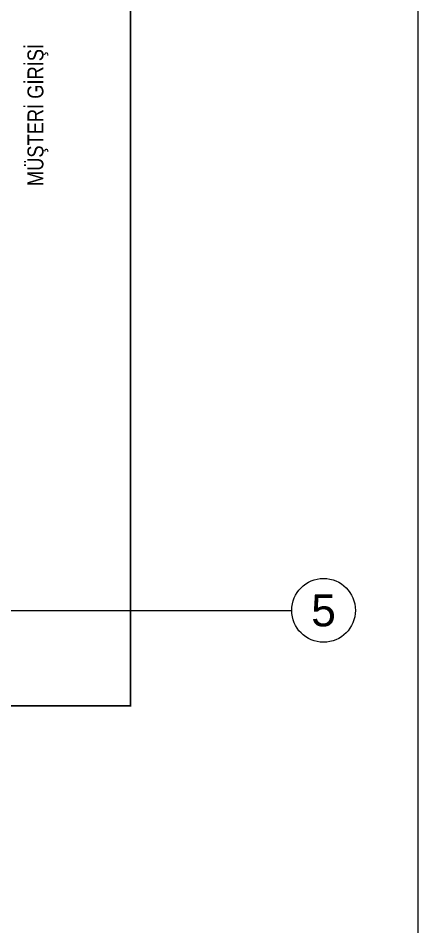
# Model space of a CAD drawing. Extents: x -1286 to 34975, y -230 to 6637.
# Drawn here: x 6204 to 6455, y 2255 to 2824 of the extents above; entities that cross this region are included whole.
import ezdxf
from ezdxf.enums import TextEntityAlignment as Align

# ---------------------------------------------------------------- set-up
doc = ezdxf.new("R2010")
doc.units = 0
doc.header["$LTSCALE"] = 20
doc.linetypes.add('HIDDEN2', pattern=[4.7625, 3.175, -1.5875])
doc.layers.get('0').update_dxf_attribs({"color": 9, "lineweight": 9})
doc.layers.add('21', color=9, linetype='Continuous', lineweight=9)
doc.layers.add('24', color=9, linetype='Continuous', lineweight=9)
doc.styles.add('Arial', font='arial.ttf', dxfattribs={"height": 2.5})
doc.styles.add('MuuM_TEXT-STANDART', font='ARIALN.TTF')

# ---------------------------------------------------------------- blocks, each defined once
blk = doc.blocks.new('0_aks')
at = {"linetype": 'Continuous'}
blk.add_circle((0, 0), 2, dxfattribs=at)
at = {"style": 'Arial'}
blk.add_attdef('AKS', text='', height=2, dxfattribs=at).set_placement((0, 0), align=Align.MIDDLE_CENTER)
blk = doc.blocks.new('p-aks_vw')
at = {"layer": '24', "ltscale": 2}
blk.add_lwpolyline([(5680, 2140), (5975, 2140)], dxfattribs=at)
at = {"layer": '24', "xscale": 10, "yscale": 10, "zscale": 10}
blk.add_blockref('0_aks', (5995, 2140), dxfattribs=at).add_auto_attribs({'AKS': '5'})

msp = doc.modelspace()

# ---------------------------------------------------------------- linework, layer by layer
at = {"color": 4}
msp.add_lwpolyline([(80, 4190), (6455.06, 4190), (6455.06, 15), (80, 15)], close=True, dxfattribs=at)
at = {"layer": '21', "linetype": 'HIDDEN2', "ltscale": 0.1, "const_width": 1}
msp.add_lwpolyline([(5750.84, 2392.59), (6274.63, 2392.59), (6274.63, 3241.21), (5750.84, 3241.21)], close=True, dxfattribs=at)

# ---------------------------------------------------------------- block references
at = {"layer": '24'}
msp.add_blockref('p-aks_vw', (400.84, 312.5), dxfattribs=at)

# ---------------------------------------------------------------- texts
at = {"layer": '21', "insert": (6216.5, 2807.63), "char_height": 10, "width": 106.8501, "attachment_point": 6, "rotation": 90, "style": 'MuuM_TEXT-STANDART'}
msp.add_mtext('MÜŞTERİ GİRİŞİ', dxfattribs=at)

doc.saveas('drawing.dxf')
